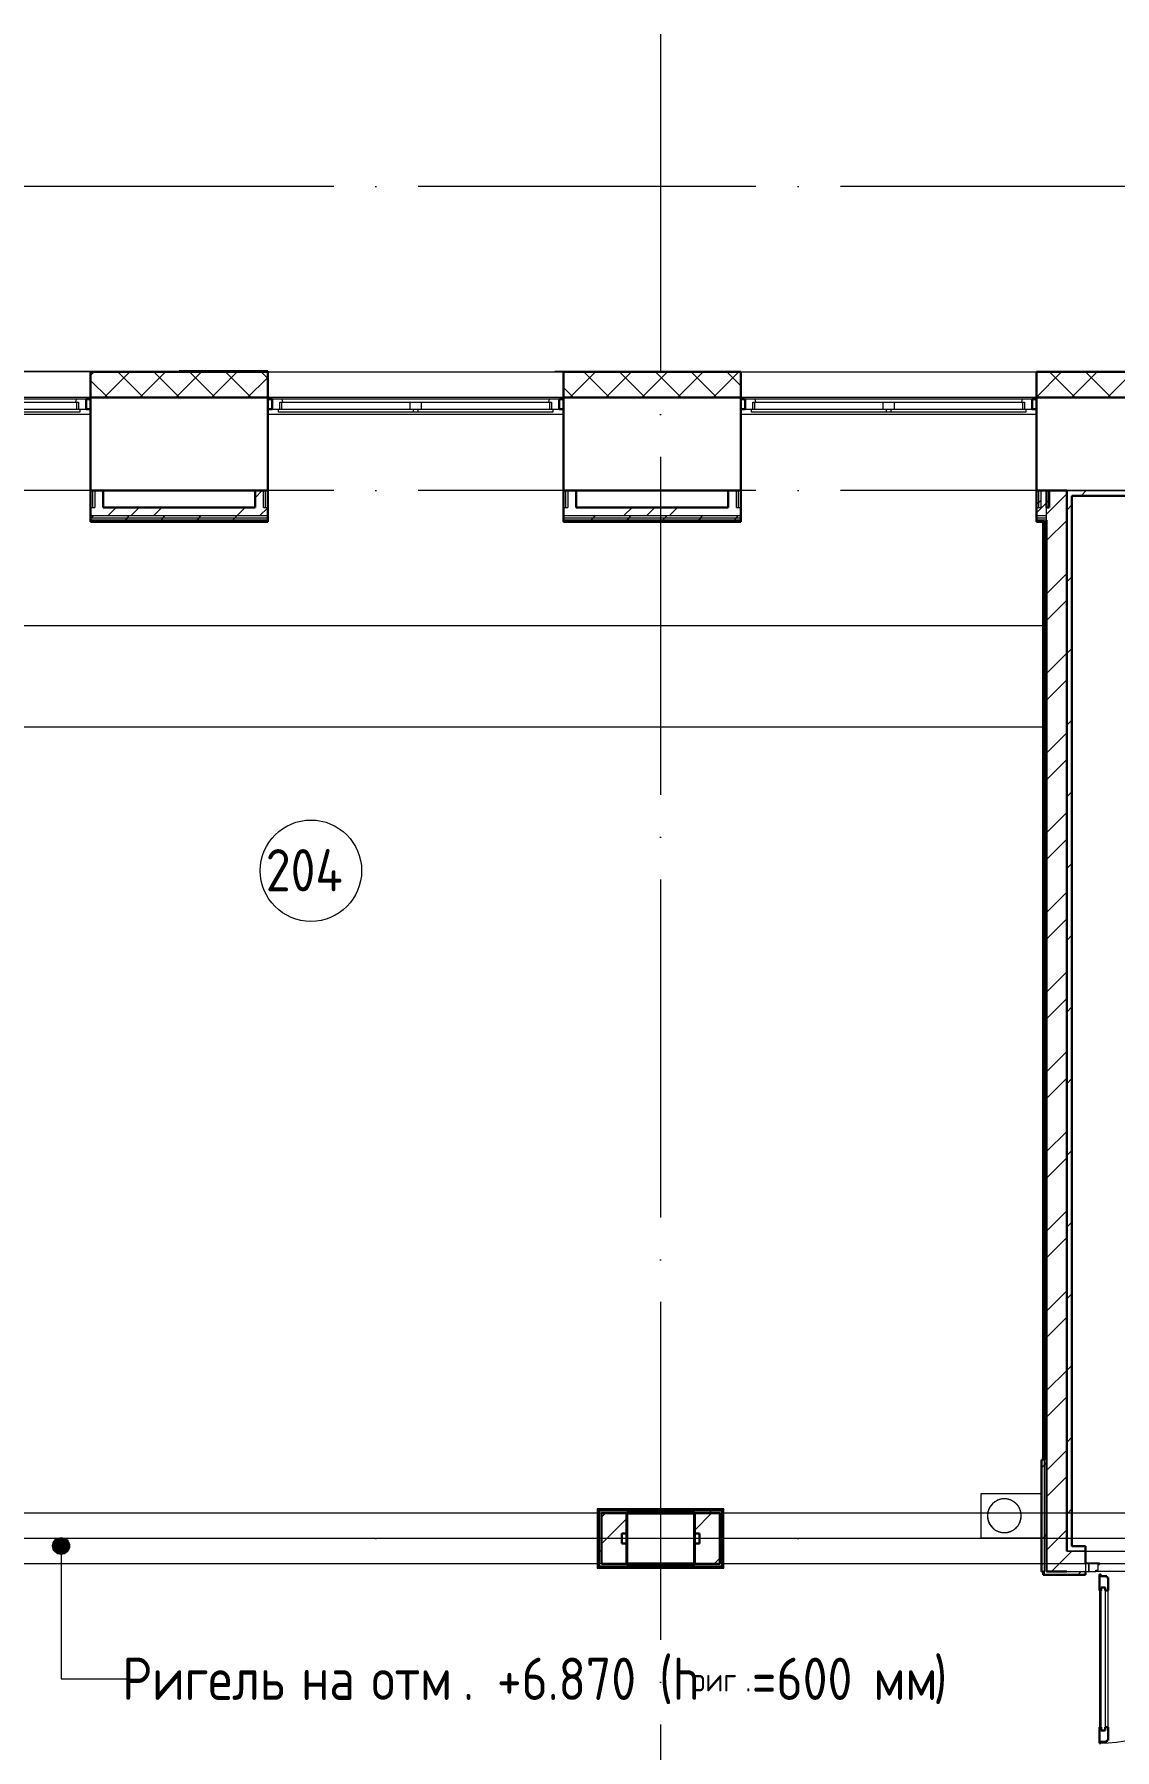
# Model space of a CAD drawing. Header units: millimetres. Extents: x -695119 to 412940, y -249585 to 622758.
# Drawn here: x 270283 to 276679, y 67663 to 77812 of the extents above; entities that cross this region are included whole.
import ezdxf

# ---------------------------------------------------------------- set-up
doc = ezdxf.new("R2010")
doc.units = ezdxf.units.MM
doc.linetypes.add('ADSK_Линия сетки', pattern=[25, 20, -2.5, 0, -2.5])
doc.linetypes.add('ADSK_Сверху', pattern=[450, 300, -150])
for name, color, linetype, lineweight in [('_ Окна', 252, 'Continuous', 30), ('Аннотация', 252, 'Continuous', 18), ('Двери', 8, 'Continuous', 9), ('Линии', 7, 'Continuous', 9), ('Марки помещений', 8, 'Continuous', 20), ('Несущие колонны', 252, 'Continuous', 18), ('Ограждение', 8, 'Continuous', 9), ('Окна', 252, 'Continuous', 9), ('Оси', 252, 'Continuous', 9), ('Перекрытие', 252, 'Continuous', 18), ('Сантехника', 252, 'Continuous', 18), ('Стены внутренние', 252, 'Continuous', 18), ('Стены наружные', 252, 'Continuous', 18), ('Стены штриховка', 7, 'Continuous', 9)]:
    doc.layers.add(name, color=color, linetype=linetype, lineweight=lineweight)
doc.layers.add('Двери открывание', color=7, linetype='Continuous', lineweight=9, true_color=0xc0c0c0)
doc.styles.add('GOST Common_2', font='', dxfattribs={"width": 0.9, "height": 250})
doc.styles.add('GOST Common_4', font='', dxfattribs={"height": 7})
doc.styles.get('GOST Common_2').set_extended_font_data('GOST type B')
doc.styles.get('GOST Common_4').set_extended_font_data('GOST type B')

# ---------------------------------------------------------------- blocks, each defined once
blk = doc.blocks.new('план 2 этажа')
at = {"layer": 'Аннотация', "lineweight": 9, "true_color": 0x636466}
h = blk.add_hatch(color=251, dxfattribs=at)
edge = h.paths.add_edge_path()
edge.add_arc((270442, 68868), 50, 0, 360)
at = {"layer": '_ Окна', "color": 251, "lineweight": 18, "true_color": 0x636466}
for p, q in [((270531, 75652), (270527, 75635)), ((270591, 75652), (270531, 75652)), ((270533, 75635), (270545, 75635)), ((270545, 75635), (270545, 75594)), ((270591, 75594), (270591, 75652)), ((271750, 75652), (271691, 75652)), ((271691, 75652), (271691, 75594)), ((271737, 75594), (271737, 75635)), ((271737, 75635), (271749, 75635)), ((271755, 75635), (271750, 75652)), ((273331, 75652), (273327, 75635)), ((273391, 75652), (273331, 75652)), ((273333, 75635), (273345, 75635)), ((273345, 75635), (273345, 75594)), ((273391, 75594), (273391, 75652)), ((274550, 75652), (274491, 75652)), ((274491, 75652), (274491, 75594)), ((274537, 75594), (274537, 75635)), ((274537, 75635), (274549, 75635)), ((274555, 75635), (274550, 75652)), ((276131, 75652), (276127, 75635)), ((276191, 75652), (276131, 75652)), ((276133, 75635), (276145, 75635)), ((276145, 75635), (276145, 75594)), ((276191, 75594), (276191, 75652)), ((270553, 75594), (270591, 75594)), ((271691, 75594), (271729, 75594)), ((273353, 75594), (273391, 75594)), ((274491, 75594), (274529, 75594)), ((276153, 75594), (276191, 75594))]:
    blk.add_line(p, q, dxfattribs=at)
at = {"layer": '_ Окна', "color": 251, "true_color": 0x636466}
for p, q in [((270616, 75652), (270591, 75652)), ((270591, 75652), (270591, 75594)), ((271691, 75652), (271666, 75652)), ((271691, 75594), (271691, 75652)), ((273416, 75652), (273391, 75652)), ((273391, 75652), (273391, 75594)), ((274491, 75652), (274466, 75652)), ((274491, 75594), (274491, 75652)), ((276216, 75652), (276191, 75652)), ((276191, 75652), (276191, 75594)), ((270591, 75594), (270616, 75594)), ((271666, 75594), (271691, 75594)), ((273391, 75594), (273416, 75594)), ((274466, 75594), (274491, 75594)), ((276191, 75594), (276216, 75594))]:
    blk.add_line(p, q, dxfattribs=at)
at = {"layer": 'Аннотация', "color": 251, "lineweight": 9, "true_color": 0x636466}
for p, q in [((270442, 68868), (270442, 68082)), ((270442, 68082), (270827, 68082))]:
    blk.add_line(p, q, dxfattribs=at)
blk.add_circle((270442, 68868), 50, dxfattribs=at)
at = {"layer": 'Двери', "color": 251, "true_color": 0x636466}
for p, q in [((276506, 68767), (276506, 68717)), ((276526, 68767), (276506, 68767)), ((276506, 68717), (276526, 68717)), ((276526, 68717), (276526, 68767)), ((276590, 68767), (276526, 68767)), ((276526, 68767), (276526, 68717)), ((276526, 68717), (276567, 68717)), ((276567, 68717), (276567, 68725)), ((276567, 68725), (276581, 68725)), ((276581, 68725), (276581, 68759)), ((276581, 68759), (276590, 68759)), ((276590, 68759), (276590, 68767)), ((276599, 68623), (276623, 68623)), ((276599, 67777), (276599, 68623)), ((276623, 68623), (276623, 67777)), ((276590, 68605), (276590, 67795)), ((276640, 67795), (276640, 68605)), ((276623, 67777), (276599, 67777))]:
    blk.add_line(p, q, dxfattribs=at)
at = {"layer": 'Двери', "color": 251, "lineweight": 30, "true_color": 0x636466}
for p, q in [((276598, 68699), (276590, 68699)), ((276590, 68699), (276590, 68605)), ((276598, 68690), (276598, 68699)), ((276632, 68690), (276598, 68690)), ((276599, 68623), (276599, 68605)), ((276623, 68623), (276599, 68623)), ((276623, 68605), (276623, 68623)), ((276632, 68681), (276632, 68690)), ((276640, 68681), (276632, 68681)), ((276640, 68605), (276640, 68681)), ((276599, 68605), (276590, 68605)), ((276640, 68605), (276623, 68605)), ((276590, 67795), (276590, 67701)), ((276599, 67795), (276590, 67795)), ((276590, 67701), (276598, 67701)), ((276598, 67701), (276598, 67710)), ((276598, 67710), (276632, 67710)), ((276599, 67777), (276599, 67795)), ((276623, 67777), (276599, 67777)), ((276623, 67795), (276623, 67777)), ((276640, 67795), (276623, 67795)), ((276632, 67710), (276632, 67719)), ((276632, 67719), (276640, 67719)), ((276640, 67719), (276640, 67795))]:
    blk.add_line(p, q, dxfattribs=at)
at = {"layer": 'Двери открывание', "color": 251, "true_color": 0x636466}
blk.add_arc((276572, 68699), 998, 271.0334, 0, dxfattribs=at)
at = {"layer": 'Линии', "color": 251, "linetype": 'ADSK_Сверху', "ltscale": 100, "true_color": 0x636466}
for p, q in [((279396, 69062), (268531, 69062)), ((279396, 68762), (268531, 68762))]:
    blk.add_line(p, q, dxfattribs=at)
at = {"layer": 'Марки помещений', "color": 251, "true_color": 0x636466}
blk.add_circle((271921, 72863), 300, dxfattribs=at)
at = {"layer": 'Несущие колонны', "color": 251, "lineweight": 40, "true_color": 0x636466}
for p, q in [((273791, 68762), (273791, 69062)), ((273791, 69062), (274191, 69062)), ((274191, 69062), (273791, 69062)), ((273791, 69062), (273791, 68762)), ((274191, 69062), (274191, 68762)), ((274191, 68762), (274191, 69062)), ((274191, 68762), (273791, 68762)), ((273791, 68762), (274191, 68762))]:
    blk.add_line(p, q, dxfattribs=at)
at = {"layer": 'Ограждение', "color": 251, "true_color": 0x636466}
for p, q in [((270616, 75562), (268866, 75562)), ((273416, 75562), (271666, 75562)), ((276216, 75562), (274466, 75562)), ((276256, 74312), (268556, 74312)), ((276256, 73712), (268556, 73712)), ((276251, 73712), (276251, 69647)), ((276256, 69647), (276251, 69647)), ((273621, 69082), (273616, 69087)), ((273616, 69087), (273616, 68737)), ((274366, 69087), (273616, 69087)), ((274366, 69087), (274361, 69082)), ((274366, 68737), (274366, 69087)), ((273621, 68742), (273616, 68737)), ((273616, 68737), (274366, 68737)), ((274361, 68742), (274366, 68737))]:
    blk.add_line(p, q, dxfattribs=at)
at = {"layer": 'Окна', "color": 251, "true_color": 0x636466}
for p, q in [((270531, 75652), (268950, 75652)), ((269776, 75635), (270533, 75635)), ((270533, 75635), (270533, 75594)), ((271749, 75635), (272506, 75635)), ((271749, 75594), (271749, 75635)), ((273331, 75652), (271750, 75652)), ((272506, 75635), (272576, 75635)), ((272506, 75635), (272506, 75594)), ((272576, 75635), (273333, 75635)), ((272576, 75594), (272576, 75635)), ((273333, 75635), (273333, 75594)), ((274549, 75635), (275306, 75635)), ((274549, 75594), (274549, 75635)), ((276131, 75652), (274550, 75652)), ((275306, 75635), (275376, 75635)), ((275306, 75635), (275306, 75594)), ((275376, 75635), (276133, 75635)), ((275376, 75594), (275376, 75635)), ((276133, 75635), (276133, 75594)), ((269756, 75594), (270553, 75594)), ((270553, 75577), (269756, 75577)), ((270553, 75594), (270553, 75577)), ((271729, 75594), (272526, 75594)), ((271729, 75577), (271729, 75594)), ((272526, 75577), (271729, 75577)), ((272526, 75594), (272556, 75594)), ((272526, 75594), (272526, 75577)), ((272556, 75577), (272526, 75577)), ((272556, 75594), (273353, 75594)), ((272556, 75577), (272556, 75594)), ((273353, 75577), (272556, 75577)), ((273353, 75594), (273353, 75577)), ((274529, 75594), (275326, 75594)), ((274529, 75577), (274529, 75594)), ((275326, 75577), (274529, 75577)), ((275326, 75594), (275356, 75594)), ((275326, 75594), (275326, 75577)), ((275356, 75577), (275326, 75577)), ((275356, 75594), (276153, 75594)), ((275356, 75577), (275356, 75594)), ((276153, 75577), (275356, 75577)), ((276153, 75594), (276153, 75577))]:
    blk.add_line(p, q, dxfattribs=at)
at = {"layer": 'Оси', "color": 251, "linetype": 'ADSK_Линия сетки', "ltscale": 100, "true_color": 0x636466}
for p, q in [((273991, 77812), (273991, 46686)), ((332058, 76912), (255081, 76912)), ((332058, 75112), (255081, 75112)), ((332058, 68912), (255081, 68912))]:
    blk.add_line(p, q, dxfattribs=at)
at = {"layer": 'Перекрытие', "color": 251, "ltscale": 100, "true_color": 0x636466}
for p, q in [((273616, 68912), (268561, 68912)), ((276246, 68912), (274366, 68912))]:
    blk.add_line(p, q, dxfattribs=at)
at = {"layer": 'Сантехника', "color": 251, "true_color": 0x636466}
for p, q in [((276246, 69177), (275886, 69177)), ((275886, 69177), (275886, 68917)), ((275886, 68917), (276246, 68917))]:
    blk.add_line(p, q, dxfattribs=at)
at = {"layer": 'Сантехника', "color": 251, "true_color": 0x636466, "flags": 128}
for points in [[(276126, 69047), (276126, 69051), (276125, 69055), (276125, 69059), (276125, 69063), (276124, 69067), (276123, 69070), (276122, 69074), (276121, 69078), (276119, 69082), (276118, 69086), (276116, 69089), (276115, 69093), (276113, 69096), (276111, 69100), (276108, 69103), (276106, 69106), (276104, 69110), (276101, 69113), (276098, 69116), (276095, 69118), (276093, 69121), (276090, 69124), (276086, 69126), (276083, 69129), (276080, 69131), (276076, 69133), (276073, 69135), (276069, 69137), (276066, 69138), (276062, 69140), (276058, 69141), (276054, 69142), (276051, 69144), (276047, 69144), (276043, 69145), (276039, 69146), (276035, 69146), (276031, 69147), (276027, 69147), (276023, 69147), (276019, 69146), (276015, 69146), (276011, 69146), (276007, 69145), (276003, 69144), (275999, 69143), (275995, 69142), (275992, 69141), (275988, 69139), (275984, 69138), (275981, 69136), (275977, 69134), (275974, 69132), (275970, 69130), (275967, 69127), (275964, 69125), (275961, 69123), (275958, 69120), (275955, 69117), (275952, 69114), (275949, 69111), (275947, 69108), (275945, 69105), (275942, 69102), (275940, 69098), (275938, 69095), (275936, 69091), (275935, 69088), (275933, 69084), (275932, 69080), (275930, 69076), (275929, 69072), (275928, 69069), (275927, 69065), (275927, 69061), (275926, 69057), (275926, 69053), (275926, 69049), (275926, 69047)], [(275926, 69047), (275926, 69043), (275926, 69039), (275927, 69035), (275927, 69031), (275928, 69027), (275929, 69023), (275930, 69019), (275931, 69015), (275932, 69011), (275934, 69008), (275935, 69004), (275937, 69000), (275939, 68997), (275941, 68994), (275943, 68990), (275946, 68987), (275948, 68984), (275951, 68981), (275953, 68978), (275956, 68975), (275959, 68972), (275962, 68970), (275965, 68967), (275968, 68965), (275972, 68962), (275975, 68960), (275979, 68958), (275982, 68957), (275986, 68955), (275990, 68953), (275993, 68952), (275997, 68951), (276001, 68950), (276005, 68949), (276009, 68948), (276013, 68947), (276017, 68947), (276021, 68947), (276025, 68947), (276029, 68947), (276033, 68947), (276037, 68947), (276041, 68948), (276045, 68948), (276049, 68949), (276052, 68950), (276056, 68951), (276060, 68953), (276064, 68954), (276067, 68956), (276071, 68957), (276075, 68959), (276078, 68961), (276081, 68963), (276085, 68966), (276088, 68968), (276091, 68971), (276094, 68973), (276097, 68976), (276100, 68979), (276102, 68982), (276105, 68985), (276107, 68988), (276109, 68992), (276112, 68995), (276113, 68999), (276115, 69002), (276117, 69006), (276119, 69009), (276120, 69013), (276121, 69017), (276122, 69021), (276123, 69025), (276124, 69029), (276125, 69033), (276125, 69036), (276126, 69040), (276126, 69044), (276126, 69047)]]:
    blk.add_lwpolyline(points, dxfattribs=at)
at = {"layer": 'Сантехника', "color": 251, "true_color": 0x636466}
for start, end in [(0, 180), (180, 0)]:
    blk.add_arc((276026, 69047), 100, start, end, dxfattribs=at)
at = {"layer": 'Стены внутренние', "color": 251, "lineweight": 30, "true_color": 0x636466}
for p, q in [((271141, 75814), (270616, 75814)), ((270616, 75814), (270616, 75662)), ((271666, 75662), (271666, 75814)), ((274466, 75814), (273416, 75814)), ((273416, 75814), (273416, 75662)), ((274466, 75662), (274466, 75814)), ((277236, 75814), (276216, 75814)), ((276216, 75814), (276216, 75662)), ((271666, 75662), (270616, 75662)), ((270616, 75662), (270616, 75112)), ((270616, 75662), (271666, 75662)), ((271666, 75112), (271666, 75662)), ((274466, 75662), (273416, 75662)), ((273416, 75662), (273416, 75112)), ((273416, 75662), (274466, 75662)), ((274466, 75112), (274466, 75662)), ((277236, 75662), (276216, 75662)), ((276216, 75662), (276216, 75112)), ((276216, 75662), (277236, 75662)), ((270691, 75112), (271591, 75112)), ((273491, 75112), (274391, 75112))]:
    blk.add_line(p, q, dxfattribs=at)
at = {"layer": 'Стены внутренние', "color": 251, "linetype": 'Continuous', "lineweight": 9, "true_color": 0x636466}
for p, q in [((270792, 75814), (270791, 75812)), ((271027, 75814), (271026, 75812)), ((271110, 75812), (271109, 75814)), ((273843, 75814), (273841, 75812)), ((273926, 75812), (273924, 75814)), ((276389, 75812), (276388, 75814)), ((270618, 75795), (270635, 75812)), ((270718, 75662), (270618, 75762)), ((270697, 75662), (270847, 75812)), ((270930, 75662), (270780, 75812)), ((270909, 75662), (271059, 75812)), ((271142, 75662), (270992, 75812)), ((271121, 75662), (271271, 75812)), ((271354, 75662), (271204, 75812)), ((271333, 75662), (271483, 75812)), ((271567, 75662), (271417, 75812)), ((271545, 75662), (271664, 75780)), ((271664, 75777), (271629, 75812)), ((273476, 75662), (273416, 75722)), ((273454, 75662), (273604, 75812)), ((273688, 75662), (273538, 75812)), ((273666, 75662), (273816, 75812)), ((273900, 75662), (273750, 75812)), ((273879, 75662), (274029, 75812)), ((274112, 75662), (273962, 75812)), ((274091, 75662), (274241, 75812)), ((274324, 75662), (274174, 75812)), ((274303, 75662), (274453, 75812)), ((274466, 75732), (274386, 75812)), ((276216, 75665), (276362, 75812)), ((276446, 75662), (276296, 75812)), ((276424, 75662), (276574, 75812)), ((276658, 75662), (276508, 75812)), ((276636, 75662), (276786, 75812)), ((276233, 75662), (276216, 75679))]:
    blk.add_line(p, q, dxfattribs=at)
at = {"layer": 'Стены внутренние', "color": 251, "true_color": 0x636466}
for p, q in [((271666, 75814), (273416, 75814)), ((274466, 75814), (276216, 75814)), ((270616, 75662), (268866, 75662)), ((273416, 75662), (271666, 75662)), ((276216, 75662), (274466, 75662)), ((276396, 75112), (277236, 75112))]:
    blk.add_line(p, q, dxfattribs=at)
at = {"layer": 'Стены наружные', "color": 251, "true_color": 0x636466}
for p, q in [((268341, 75819), (271141, 75819)), ((270616, 75814), (268866, 75814)), ((270616, 75814), (270616, 75819)), ((273366, 75819), (273916, 75819)), ((273366, 75814), (273366, 75819)), ((273916, 75814), (273916, 75819)), ((276506, 68837), (277636, 68837)), ((277575, 68717), (276567, 68717))]:
    blk.add_line(p, q, dxfattribs=at)
at = {"layer": 'Стены наружные', "color": 251, "lineweight": 30, "true_color": 0x636466}
for p, q in [((271666, 75819), (271141, 75819)), ((271141, 75819), (271141, 75814)), ((271141, 75814), (271666, 75814)), ((271666, 75814), (271666, 75819)), ((270616, 75112), (270616, 74927)), ((270691, 75112), (270616, 75112)), ((270691, 75012), (270691, 75112)), ((271591, 75112), (271591, 75012)), ((271666, 75112), (271591, 75112)), ((271666, 74927), (271666, 75112)), ((273416, 75112), (273416, 74927)), ((273491, 75112), (273416, 75112)), ((273491, 75012), (273491, 75112)), ((274391, 75112), (274391, 75012)), ((274466, 75112), (274391, 75112)), ((274466, 74927), (274466, 75112)), ((276396, 75112), (276216, 75112)), ((276216, 75112), (276216, 74927)), ((276276, 75112), (276276, 75012)), ((276291, 75012), (276291, 75112)), ((276396, 75112), (276396, 68837)), ((271591, 75012), (270691, 75012)), ((274391, 75012), (273491, 75012)), ((276276, 75012), (276291, 75012)), ((276426, 75082), (277236, 75082)), ((276426, 68867), (276426, 75082)), ((270616, 74927), (271666, 74927)), ((273416, 74927), (274466, 74927)), ((276216, 74927), (276256, 74927)), ((276256, 74927), (276256, 69377)), ((276261, 69377), (276261, 74932)), ((276276, 74937), (276276, 68717)), ((276246, 69377), (276246, 68717)), ((276256, 69377), (276246, 69377)), ((274361, 69082), (273621, 69082)), ((273621, 69082), (273621, 68742)), ((274356, 69077), (273626, 69077)), ((273626, 69077), (273626, 68747)), ((273641, 69062), (273791, 69062)), ((273641, 68762), (273641, 69062)), ((274191, 69062), (274341, 69062)), ((274341, 68762), (274341, 69062)), ((274356, 68747), (274356, 69077)), ((274361, 68742), (274361, 69082)), ((273761, 68942), (273791, 68942)), ((273761, 68882), (273761, 68942)), ((274191, 68942), (274221, 68942)), ((274221, 68942), (274221, 68882)), ((273791, 68882), (273761, 68882)), ((274221, 68882), (274191, 68882)), ((276506, 68867), (276426, 68867)), ((276506, 68837), (276506, 68867)), ((276506, 68767), (276506, 68837)), ((273621, 68742), (274361, 68742)), ((273626, 68747), (274356, 68747)), ((273791, 68762), (273641, 68762)), ((274341, 68762), (274191, 68762)), ((276246, 68717), (276256, 68717)), ((276256, 68717), (276256, 68697)), ((276276, 68717), (276396, 68717)), ((276506, 68697), (276506, 68717)), ((276256, 68697), (276506, 68697))]:
    blk.add_line(p, q, dxfattribs=at)
at = {"layer": 'Стены наружные', "color": 251, "linetype": 'Continuous', "lineweight": 9, "true_color": 0x636466}
for p, q in [((271591, 75070), (271632, 75112)), ((276481, 75082), (276511, 75112)), ((270719, 74962), (270769, 75012)), ((270854, 74962), (270904, 75012)), ((270989, 74962), (271039, 75012)), ((271482, 74962), (271532, 75012)), ((271617, 74962), (271666, 75010)), ((273441, 75012), (273441, 75012)), ((273772, 74962), (273822, 75012)), ((273907, 74962), (273957, 75012)), ((274042, 74962), (274092, 75012)), ((276216, 75029), (276228, 75041)), ((276216, 74980), (276247, 75012)), ((276228, 75041), (276241, 75054)), ((276247, 75012), (276291, 75055)), ((276276, 74973), (276396, 75093)), ((276396, 74997), (276426, 75027)), ((270616, 74944), (270621, 74949)), ((270621, 74949), (270633, 74962)), ((270669, 74927), (270674, 74932)), ((270739, 74927), (270744, 74932)), ((270810, 74927), (270815, 74932)), ((270815, 74932), (270820, 74937)), ((270820, 74937), (270833, 74949)), ((270833, 74949), (270845, 74962)), ((270881, 74927), (270886, 74932)), ((270952, 74927), (270957, 74932)), ((271022, 74927), (271027, 74932)), ((271032, 74937), (271045, 74949)), ((271045, 74949), (271057, 74962)), ((271093, 74927), (271098, 74932)), ((271164, 74927), (271169, 74932)), ((271234, 74927), (271239, 74932)), ((271239, 74932), (271244, 74937)), ((271244, 74937), (271257, 74949)), ((271257, 74949), (271269, 74962)), ((271305, 74927), (271310, 74932)), ((271376, 74927), (271381, 74932)), ((271447, 74927), (271452, 74932)), ((271457, 74937), (271469, 74949)), ((271469, 74949), (271482, 74962)), ((271517, 74927), (271522, 74932)), ((271588, 74927), (271593, 74932)), ((271659, 74927), (271664, 74932)), ((271664, 74932), (271666, 74934)), ((273426, 74927), (273431, 74932)), ((273497, 74927), (273502, 74932)), ((273568, 74927), (273573, 74932)), ((273578, 74937), (273590, 74949)), ((273590, 74949), (273603, 74962)), ((273639, 74927), (273644, 74932)), ((273709, 74927), (273714, 74932)), ((273780, 74927), (273785, 74932)), ((273785, 74932), (273790, 74937)), ((273790, 74937), (273803, 74949)), ((273803, 74949), (273815, 74962)), ((273851, 74927), (273856, 74932)), ((273921, 74927), (273926, 74932)), ((273992, 74927), (273997, 74932)), ((274002, 74937), (274015, 74949)), ((274015, 74949), (274027, 74962)), ((274063, 74927), (274068, 74932)), ((274134, 74927), (274139, 74932)), ((274204, 74927), (274209, 74932)), ((274209, 74932), (274214, 74937)), ((274214, 74937), (274227, 74949)), ((274227, 74949), (274239, 74962)), ((274275, 74927), (274280, 74932)), ((274346, 74927), (274351, 74932)), ((274416, 74927), (274421, 74932)), ((274426, 74937), (274439, 74949)), ((274439, 74949), (274451, 74962)), ((276255, 74927), (276260, 74932)), ((276276, 74816), (276396, 74936)), ((276256, 74857), (276261, 74862)), ((276261, 74862), (276276, 74877)), ((276256, 74786), (276261, 74791)), ((276256, 74715), (276261, 74720)), ((276256, 74645), (276261, 74650)), ((276276, 74501), (276396, 74621)), ((276396, 74573), (276426, 74602)), ((276256, 74574), (276261, 74579)), ((276256, 74503), (276261, 74508)), ((276256, 74433), (276261, 74438)), ((276261, 74438), (276276, 74453)), ((276276, 74344), (276396, 74464)), ((276256, 74362), (276261, 74367)), ((276256, 74291), (276261, 74296)), ((276256, 74220), (276261, 74225)), ((276256, 74150), (276261, 74155)), ((276276, 74030), (276396, 74150)), ((276396, 74148), (276426, 74178)), ((276256, 74079), (276261, 74084)), ((276256, 74008), (276261, 74013)), ((276261, 74013), (276276, 74028)), ((276276, 73873), (276396, 73993)), ((276256, 73938), (276261, 73943)), ((276256, 73867), (276261, 73872)), ((276256, 73796), (276261, 73801)), ((276256, 73725), (276261, 73730)), ((276396, 73724), (276426, 73754)), ((276256, 73655), (276261, 73660)), ((276256, 73584), (276261, 73589)), ((276261, 73589), (276276, 73604)), ((276276, 73558), (276396, 73678)), ((276256, 73513), (276261, 73518)), ((276276, 73401), (276396, 73521)), ((276256, 73443), (276261, 73448)), ((276256, 73372), (276261, 73377)), ((276256, 73301), (276261, 73306)), ((276396, 73300), (276426, 73330)), ((276256, 73230), (276261, 73235)), ((276261, 73165), (276276, 73180)), ((276276, 73087), (276396, 73207)), ((276256, 73160), (276261, 73165)), ((276256, 73089), (276261, 73094)), ((276256, 73018), (276261, 73023)), ((276276, 72930), (276396, 73050)), ((276256, 72948), (276261, 72953)), ((276256, 72877), (276261, 72882)), ((276396, 72876), (276426, 72905)), ((276256, 72806), (276261, 72811)), ((276256, 72736), (276261, 72741)), ((276256, 72665), (276261, 72670)), ((276261, 72741), (276276, 72756)), ((276276, 72616), (276396, 72736)), ((276256, 72594), (276261, 72599)), ((276276, 72458), (276396, 72578)), ((276256, 72523), (276261, 72528)), ((276396, 72451), (276426, 72481)), ((276256, 72453), (276261, 72458)), ((276256, 72382), (276261, 72387)), ((276256, 72311), (276261, 72316)), ((276261, 72316), (276276, 72331)), ((276276, 72144), (276396, 72264)), ((276256, 72241), (276261, 72246)), ((276256, 72170), (276261, 72175)), ((276256, 72099), (276261, 72104)), ((276276, 71987), (276396, 72107)), ((276256, 72028), (276261, 72033)), ((276256, 71958), (276261, 71963)), ((276396, 72027), (276426, 72057)), ((276256, 71887), (276261, 71892)), ((276256, 71816), (276261, 71821)), ((276276, 71673), (276396, 71793)), ((276256, 71746), (276261, 71751)), ((276256, 71675), (276261, 71680)), ((276256, 71604), (276261, 71609)), ((276276, 71515), (276396, 71635)), ((276396, 71603), (276426, 71633)), ((276256, 71533), (276261, 71538)), ((276256, 71463), (276261, 71468)), ((276256, 71392), (276261, 71397)), ((276256, 71321), (276261, 71326)), ((276256, 71251), (276261, 71256)), ((276276, 71201), (276396, 71321)), ((276256, 71180), (276261, 71185)), ((276276, 71044), (276396, 71164)), ((276396, 71178), (276426, 71208)), ((276256, 71109), (276261, 71114)), ((276256, 71038), (276261, 71043)), ((276256, 70968), (276261, 70973)), ((276256, 70897), (276261, 70902)), ((276276, 70730), (276396, 70850)), ((276256, 70826), (276261, 70831)), ((276256, 70756), (276261, 70761)), ((276396, 70754), (276426, 70784)), ((276256, 70685), (276261, 70690)), ((276276, 70573), (276396, 70693)), ((276256, 70614), (276261, 70619)), ((276256, 70543), (276261, 70548)), ((276256, 70473), (276261, 70478)), ((276256, 70402), (276261, 70407)), ((276256, 70331), (276261, 70336)), ((276276, 70258), (276396, 70378)), ((276396, 70330), (276426, 70360)), ((276256, 70261), (276261, 70266)), ((276256, 70190), (276261, 70195)), ((276261, 70195), (276276, 70210)), ((276276, 70101), (276396, 70221)), ((276256, 70119), (276261, 70124)), ((276256, 70049), (276261, 70054)), ((276256, 69978), (276261, 69983)), ((276396, 69906), (276426, 69936)), ((276256, 69907), (276261, 69912)), ((276256, 69836), (276261, 69841)), ((276276, 69787), (276396, 69907)), ((276256, 69766), (276261, 69771)), ((276261, 69771), (276276, 69786)), ((276276, 69630), (276396, 69750)), ((276256, 69695), (276261, 69700)), ((276256, 69624), (276261, 69629)), ((276256, 69554), (276261, 69559)), ((276256, 69483), (276261, 69488)), ((276276, 69315), (276396, 69435)), ((276396, 69481), (276426, 69511)), ((276246, 69331), (276261, 69346)), ((276256, 69412), (276261, 69417)), ((276261, 69346), (276276, 69361)), ((276276, 69158), (276396, 69278)), ((273621, 69040), (273626, 69045)), ((273641, 69038), (273665, 69062)), ((273658, 69077), (273663, 69082)), ((273702, 68942), (273791, 69030)), ((273728, 69077), (273733, 69082)), ((273799, 69077), (273804, 69082)), ((273855, 69062), (273870, 69077)), ((273870, 69077), (273875, 69082)), ((273940, 69077), (273945, 69082)), ((274011, 69077), (274016, 69082)), ((274082, 69077), (274087, 69082)), ((274153, 69077), (274158, 69082)), ((274191, 68959), (274293, 69062)), ((274223, 69077), (274228, 69082)), ((274279, 69062), (274294, 69077)), ((274294, 69077), (274299, 69082)), ((274356, 69068), (274361, 69073)), ((276396, 69057), (276426, 69087)), ((273621, 68969), (273626, 68974)), ((273641, 68880), (273702, 68942)), ((274356, 68997), (274361, 69002)), ((274356, 68926), (274361, 68931)), ((276246, 68907), (276261, 68922)), ((276261, 68922), (276276, 68937)), ((276276, 68844), (276396, 68964)), ((273621, 68898), (273626, 68903)), ((273621, 68828), (273626, 68833)), ((273626, 68833), (273641, 68848)), ((274356, 68856), (274361, 68861)), ((276396, 68807), (276426, 68837)), ((273621, 68757), (273626, 68762)), ((273676, 68742), (273681, 68747)), ((273747, 68742), (273752, 68747)), ((273818, 68742), (273823, 68747)), ((273888, 68742), (273893, 68747)), ((273959, 68742), (273964, 68747)), ((273964, 68747), (273979, 68762)), ((274030, 68742), (274035, 68747)), ((274100, 68742), (274105, 68747)), ((274171, 68742), (274176, 68747)), ((274242, 68742), (274247, 68747)), ((274308, 68762), (274341, 68795)), ((274313, 68742), (274318, 68747)), ((274356, 68785), (274361, 68790)), ((276256, 68705), (276261, 68710)), ((276306, 68717), (276396, 68807)), ((276465, 68702), (276480, 68717)), ((276318, 68697), (276323, 68702)), ((276389, 68697), (276394, 68702)), ((276460, 68697), (276465, 68702))]:
    blk.add_line(p, q, dxfattribs=at)
at = {"layer": 'Стены штриховка', "color": 251, "true_color": 0x636466}
for p, q in [((270616, 75738), (270618, 75738)), ((271664, 75812), (270618, 75812)), ((270618, 75812), (270618, 75738)), ((271664, 75738), (271664, 75812)), ((271664, 75738), (271666, 75738)), ((273416, 75738), (273418, 75738)), ((274464, 75812), (273418, 75812)), ((273418, 75812), (273418, 75738)), ((274464, 75738), (274464, 75812)), ((274464, 75738), (274466, 75738)), ((276216, 75738), (276218, 75738)), ((277234, 75812), (276218, 75812)), ((276218, 75812), (276218, 75738)), ((270628, 75112), (270628, 75012)), ((270641, 75112), (270641, 75012)), ((271641, 75012), (271641, 75112)), ((271653, 75012), (271653, 75112)), ((273428, 75112), (273428, 75012)), ((273441, 75112), (273441, 75012)), ((274441, 75012), (274441, 75112)), ((274453, 75012), (274453, 75112)), ((276228, 75112), (276228, 75012)), ((276241, 75112), (276241, 75012)), ((270616, 75012), (270641, 75012)), ((271641, 75012), (271666, 75012)), ((273416, 75012), (273441, 75012)), ((274441, 75012), (274466, 75012)), ((276216, 75012), (276241, 75012)), ((276276, 74937), (276276, 75012)), ((271666, 74962), (270616, 74962)), ((271666, 74949), (270616, 74949)), ((271666, 74937), (270616, 74937)), ((270616, 74932), (271666, 74932)), ((274466, 74962), (273416, 74962)), ((274466, 74949), (273416, 74949)), ((274466, 74937), (273416, 74937)), ((273416, 74932), (274466, 74932)), ((276276, 74962), (276216, 74962)), ((276276, 74949), (276216, 74949)), ((276276, 74937), (276216, 74937)), ((276216, 74932), (276261, 74932)), ((276261, 74932), (276216, 74932)), ((276261, 72117), (276276, 72117)), ((276276, 70617), (276261, 70617)), ((276261, 69377), (276256, 69377)), ((276261, 69377), (276261, 68702)), ((276506, 68837), (276396, 68837)), ((276396, 68837), (276506, 68837)), ((276256, 68717), (276261, 68717)), ((276396, 68717), (276506, 68717)), ((276261, 68702), (276506, 68702))]:
    blk.add_line(p, q, dxfattribs=at)
at = {"layer": 'Аннотация', "color": 251, "true_color": 0x636466, "width": 0.9}
for s, height, style, p in [('Ригель', 250, 'GOST Common_2', (270804, 67957)), ('. +6.870 (h', 250, 'GOST Common_2', (272822, 67957)), ('=600', 250, 'GOST Common_2', (274531, 67957)), (')', 250, 'GOST Common_2', (275608, 67957)), ('на', 250, 'GOST Common_2', (271864, 67957)), ('отм', 250, 'GOST Common_2', (272280, 67957)), ('риг', 138.8, 'GOST Common_4', (274172, 68007)), ('мм', 250, 'GOST Common_2', (275251, 67957)), ('.', 139, 'GOST Common_4', (274493, 68007))]:
    blk.add_text(s, height=height, dxfattribs=dict(at, style=style)).set_placement(p)
at = {"layer": 'Марки помещений', "color": 251, "true_color": 0x636466, "style": 'GOST Common_2', "width": 0.9}
blk.add_text('204', height=250, dxfattribs=at).set_placement((271654, 72741))

msp = doc.modelspace()

# ---------------------------------------------------------------- block references
msp.add_blockref('план 2 этажа', (0, 0))

doc.saveas('drawing.dxf')
